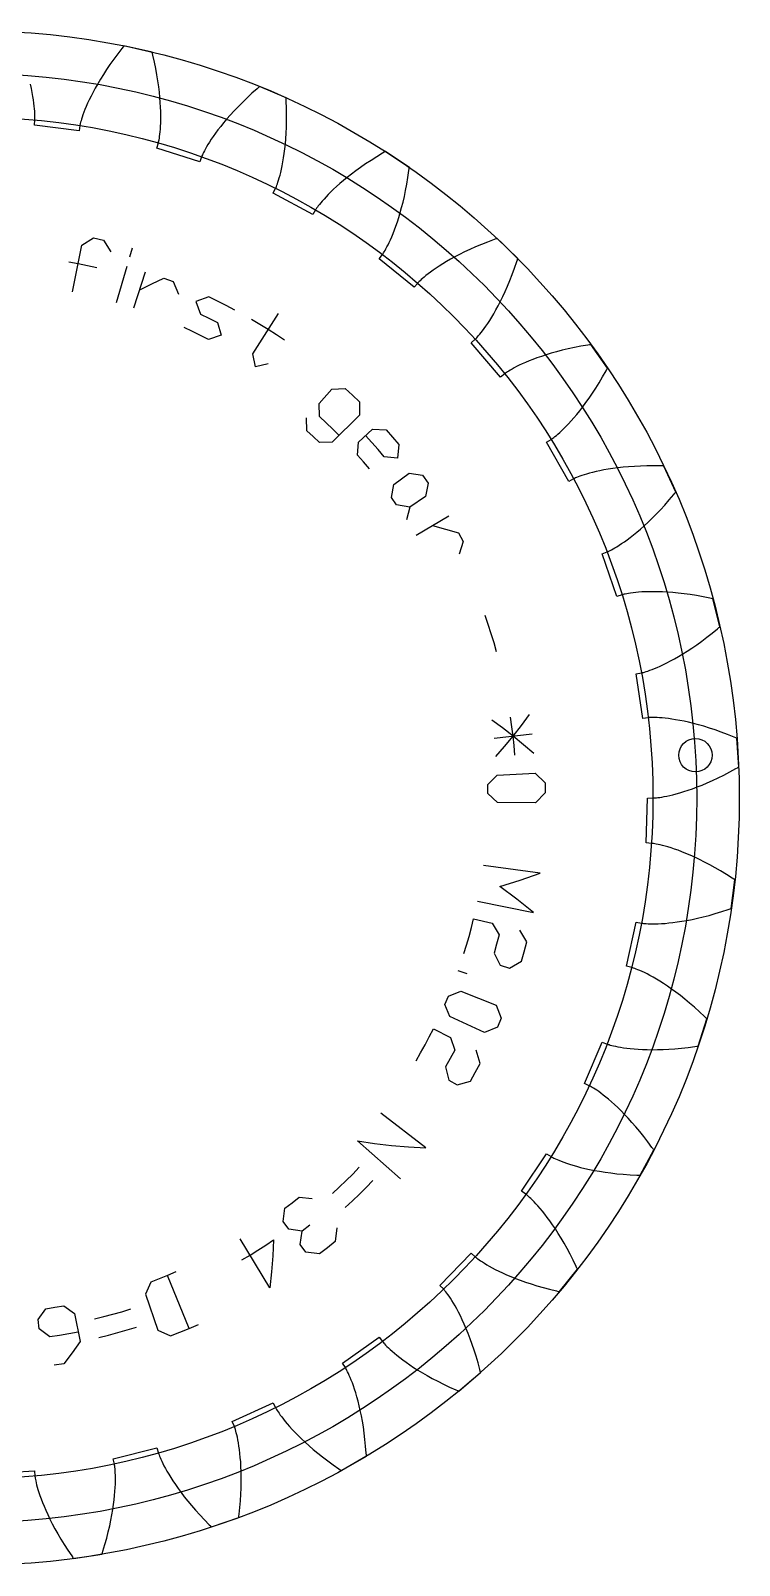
# Model space of a CAD drawing. Extents: x -36.4 to 36.4, y -36.4 to 36.4.
# Drawn here: x 2.8 to 36.4, y -36.4 to 36.4 of the extents above; entities that cross this region are included whole.
import ezdxf

# ---------------------------------------------------------------- set-up
doc = ezdxf.new("R2010")
doc.units = 0
for name, color, linetype in [('gear', 7, 'CONTINUOUS'), ('gear_guides', 5, 'CONTINUOUS'), ('gear_texts', 7, 'CONTINUOUS')]:
    doc.layers.add(name, color=color, linetype=linetype)

msp = doc.modelspace()

# ---------------------------------------------------------------- linework, layer by layer
at = {"layer": 'gear'}
msp.add_lwpolyline([(0.825408, -32.006359), (2.954156, -31.880421), (2.977922, -32.136279), (2.980146, -32.15451), (2.984651, -32.186163), (2.991989, -32.231145), (3.002707, -32.289347), (3.017351, -32.360645), (3.036462, -32.444896), (3.060576, -32.541941), (3.090226, -32.651604), (3.125938, -32.773694), (3.168234, -32.908003), (3.217628, -33.054305), (3.27463, -33.212361), (3.33974, -33.381915), (3.413454, -33.562694), (3.496256, -33.754412), (3.588626, -33.956767), (3.691031, -34.169441), (3.803934, -34.392103), (3.927784, -34.624405), (4.063022, -34.865987), (4.210078, -35.116475), (4.369373, -35.37548), (4.541315, -35.6426), (4.726301, -35.91742), (4.774631, -35.987278), (4.799113, -36.022376), (4.811433, -36.039966), (4.811778, -36.040205), (6.160645, -35.834286), (6.160903, -35.833955), (6.167413, -35.81349), (6.180308, -35.772686), (6.205593, -35.69159), (6.300156, -35.374093), (6.384566, -35.067839), (6.459326, -34.773103), (6.524947, -34.490148), (6.581944, -34.219218), (6.630841, -33.960545), (6.672166, -33.714339), (6.706452, -33.480797), (6.734238, -33.260099), (6.756066, -33.052408), (6.772483, -32.857869), (6.784039, -32.676612), (6.791285, -32.508747), (6.794778, -32.354371), (6.795074, -32.213561), (6.792732, -32.086377), (6.788311, -31.972862), (6.782372, -31.873042), (6.775474, -31.786927), (6.768178, -31.714507), (6.761042, -31.655758), (6.754624, -31.610635), (6.74948, -31.57908), (6.746163, -31.561016), (6.692507, -31.309721), (8.761868, -30.794772), (8.832243, -31.041906), (8.837779, -31.059418), (8.848024, -31.089704), (8.863502, -31.132572), (8.884732, -31.187814), (8.912228, -31.255207), (8.946494, -31.334512), (8.98803, -31.425473), (9.037325, -31.527821), (9.094863, -31.64127), (9.161118, -31.76552), (9.236555, -31.900255), (9.321628, -32.045146), (9.416786, -32.199848), (9.522462, -32.364005), (9.639083, -32.537244), (9.767062, -32.71918), (9.906803, -32.909416), (10.058697, -33.107541), (10.223123, -33.31313), (10.400449, -33.525749), (10.591029, -33.744951), (10.795203, -33.970275), (11.013301, -34.201252), (11.245635, -34.437402), (11.305979, -34.49719), (11.336493, -34.527191), (11.351836, -34.542219), (11.352218, -34.54239), (12.640282, -34.092123), (12.640474, -34.091751), (12.643113, -34.070438), (12.64829, -34.02796), (12.658244, -33.943598), (12.692857, -33.614132), (12.719555, -33.297581), (12.738885, -32.994127), (12.751395, -32.703931), (12.757639, -32.427142), (12.758172, -32.163888), (12.753553, -31.914281), (12.744343, -31.678415), (12.731102, -31.45637), (12.714396, -31.248204), (12.694786, -31.053961), (12.672839, -30.873666), (12.649117, -30.707329), (12.624184, -30.554939), (12.598601, -30.416472), (12.572929, -30.291884), (12.547725, -30.181114), (12.523545, -30.084086), (12.500941, -30.000704), (12.480462, -29.930858), (12.462653, -29.87442), (12.448053, -29.831245), (12.437198, -29.801173), (12.430618, -29.784025), (12.3317, -29.546869), (14.271205, -28.660443), (14.385793, -28.890438), (14.394452, -28.906635), (14.410088, -28.934523), (14.433179, -28.973816), (14.464199, -29.024217), (14.503609, -29.08541), (14.551864, -29.157068), (14.609407, -29.238849), (14.676669, -29.330396), (14.754074, -29.431341), (14.842032, -29.541301), (14.940941, -29.65988), (15.05119, -29.786671), (15.173154, -29.921255), (15.307194, -30.063198), (15.453662, -30.212059), (15.612893, -30.367381), (15.78521, -30.528701), (15.970923, -30.695541), (16.170327, -30.867417), (16.383702, -31.043832), (16.611315, -31.224282), (16.853416, -31.408253), (17.110242, -31.595222), (17.382013, -31.78466), (17.452315, -31.832342), (17.487822, -31.856225), (17.505665, -31.868177), (17.506073, -31.868276), (18.689468, -31.188995), (18.689588, -31.188593), (18.688266, -31.167158), (18.68555, -31.124452), (18.679833, -31.039697), (18.653317, -30.709481), (18.621395, -30.393414), (18.584636, -30.091575), (18.54361, -29.804022), (18.498888, -29.530798), (18.451039, -29.271929), (18.400634, -29.02742), (18.348239, -28.797263), (18.294424, -28.581431), (18.239751, -28.37988), (18.184784, -28.192547), (18.130081, -28.019355), (18.076199, -27.860209), (18.023689, -27.714996), (17.973098, -27.583587), (17.92497, -27.465837), (17.879841, -27.361585), (17.838244, -27.270652), (17.800704, -27.192843), (17.767739, -27.12795), (17.739862, -27.075745), (17.717578, -27.035988), (17.701382, -27.008422), (17.691763, -26.992776), (17.550952, -26.777833), (19.294553, -25.550118), (19.449451, -25.755141), (19.46094, -25.769471), (19.481433, -25.794011), (19.511351, -25.828392), (19.551104, -25.872235), (19.601088, -25.925145), (19.661688, -25.986716), (19.733278, -26.05653), (19.816217, -26.134159), (19.910853, -26.219162), (20.017518, -26.311088), (20.136532, -26.409473), (20.268201, -26.513848), (20.412818, -26.623729), (20.570658, -26.738626), (20.741985, -26.858038), (20.927045, -26.981457), (21.126071, -27.108367), (21.339279, -27.238242), (21.566869, -27.370551), (21.809028, -27.504755), (22.065922, -27.640308), (22.337706, -27.776661), (22.624514, -27.913255), (22.926467, -28.049529), (23.004334, -28.083481), (23.043625, -28.100434), (23.06336, -28.108903), (23.063779, -28.108926), (24.102207, -27.223762), (24.102251, -27.223345), (24.097013, -27.202518), (24.086496, -27.161038), (24.065303, -27.078777), (23.978561, -26.759055), (23.889106, -26.454236), (23.79751, -26.164291), (23.704345, -25.889173), (23.610179, -25.628819), (23.515578, -25.383149), (23.421102, -25.152066), (23.327309, -24.935455), (23.234751, -24.733187), (23.143974, -24.545113), (23.05552, -24.37107), (22.969925, -24.210879), (22.887717, -24.064343), (22.809418, -23.931251), (22.735543, -23.811376), (22.666597, -23.704475), (22.603081, -23.61029), (22.545483, -23.528548), (22.494285, -23.458963), (22.449957, -23.401231), (22.412963, -23.355038), (22.383752, -23.320053), (22.362767, -23.295932), (22.350437, -23.282319), (22.172528, -23.096911), (23.660849, -21.569713), (23.850782, -21.742783), (23.864708, -21.754758), (23.889362, -21.775115), (23.925088, -21.803413), (23.97222, -21.839205), (24.031075, -21.882029), (24.101957, -21.931417), (24.185157, -21.986888), (24.280948, -22.047955), (24.389591, -22.114122), (24.511331, -22.184882), (24.646397, -22.259724), (24.795004, -22.338127), (24.957348, -22.419564), (25.133613, -22.503501), (25.323965, -22.589399), (25.528552, -22.676712), (25.747509, -22.76489), (25.980951, -22.853377), (26.228978, -22.941613), (26.491673, -23.029036), (26.769101, -23.115077), (27.061312, -23.199168), (27.368336, -23.280735), (27.690188, -23.359205), (27.772967, -23.378271), (27.814705, -23.387715), (27.83566, -23.392415), (27.836076, -23.392359), (28.694174, -22.331457), (28.694141, -22.331039), (28.685165, -22.311529), (28.667206, -22.272687), (28.631257, -22.195722), (28.487244, -21.897383), (28.343301, -21.614191), (28.199988, -21.346013), (28.057856, -21.092698), (27.917454, -20.85408), (27.779322, -20.629976), (27.643993, -20.420188), (27.511995, -20.2245), (27.383846, -20.042683), (27.260056, -19.874492), (27.141129, -19.719666), (27.027556, -19.57793), (26.919822, -19.448995), (26.8184, -19.332557), (26.723756, -19.228297), (26.636341, -19.135885), (26.5566, -19.054974), (26.484963, -18.985208), (26.42185, -18.926215), (26.367669, -18.877612), (26.322816, -18.839003), (26.287675, -18.809981), (26.262615, -18.790127), (26.247993, -18.779012), (26.039045, -18.629451), (27.221402, -16.854779), (27.439903, -16.990001), (27.455792, -16.999214), (27.483767, -17.014693), (27.524085, -17.035946), (27.576991, -17.062467), (27.642713, -17.093748), (27.721463, -17.12927), (27.813438, -17.168509), (27.91882, -17.210935), (28.037771, -17.256011), (28.17044, -17.303197), (28.316959, -17.351946), (28.477442, -17.401708), (28.651986, -17.451928), (28.840673, -17.502047), (29.043568, -17.551505), (29.260715, -17.599739), (29.492146, -17.646182), (29.737873, -17.690268), (29.99789, -17.731427), (30.272176, -17.76909), (30.560691, -17.802689), (30.863378, -17.831655), (31.180162, -17.855418), (31.510952, -17.873412), (31.595826, -17.876942), (31.638588, -17.878556), (31.66005, -17.879325), (31.660449, -17.879195), (32.308996, -16.678681), (32.308887, -16.678276), (32.296479, -16.660747), (32.271688, -16.625867), (32.222209, -16.556818), (32.025828, -16.290021), (31.8323, -16.0381), (31.642149, -15.800822), (31.455891, -15.577937), (31.274034, -15.369181), (31.097074, -15.174275), (30.925501, -14.992925), (30.759793, -14.824823), (30.600417, -14.66965), (30.44783, -14.527068), (30.302478, -14.396732), (30.164796, -14.278278), (30.035204, -14.171335), (29.914114, -14.075515), (29.801923, -13.990422), (29.699017, -13.915645), (29.605766, -13.850765), (29.522529, -13.79535), (29.44965, -13.748958), (29.387461, -13.711138), (29.336278, -13.681428), (29.296402, -13.659357), (29.268121, -13.644446), (29.251706, -13.636207), (29.018833, -13.527587), (29.854963, -11.565874), (30.094591, -11.658645), (30.111903, -11.664781), (30.142245, -11.674857), (30.185782, -11.688339), (30.24266, -11.704687), (30.313011, -11.723359), (30.396947, -11.743806), (30.494567, -11.765476), (30.60595, -11.787816), (30.731158, -11.810268), (30.870239, -11.832273), (31.023221, -11.853269), (31.190114, -11.872695), (31.370915, -11.889987), (31.565599, -11.904582), (31.774126, -11.915916), (31.99644, -11.923428), (32.232464, -11.926555), (32.482107, -11.924737), (32.74526, -11.917418), (33.021797, -11.90404), (33.311573, -11.884053), (33.614428, -11.856906), (33.930185, -11.822056), (34.258649, -11.778961), (34.342726, -11.766836), (34.385057, -11.760565), (34.406295, -11.757377), (34.406663, -11.757175), (34.823573, -10.457932), (34.823392, -10.457554), (34.807974, -10.442604), (34.777196, -10.412873), (34.715872, -10.354091), (34.473811, -10.127922), (34.237288, -9.915851), (34.006775, -9.717554), (33.782733, -9.532689), (33.565613, -9.360903), (33.355853, -9.201832), (33.153879, -9.055096), (32.960103, -8.920305), (32.774928, -8.797059), (32.59874, -8.684943), (32.431914, -8.583534), (32.274809, -8.492397), (32.127773, -8.411087), (31.991138, -8.339149), (31.865222, -8.276119), (31.750327, -8.221525), (31.646743, -8.174884), (31.55474, -8.135707), (31.474579, -8.103497), (31.406499, -8.077748), (31.350728, -8.057949), (31.307475, -8.043581), (31.276936, -8.034121), (31.259286, -8.029038), (31.01042, -7.965057), (31.47185, -5.883108), (31.724444, -5.930268), (31.742588, -5.933118), (31.774265, -5.937447), (31.819538, -5.9427), (31.878452, -5.948319), (31.951036, -5.953745), (32.0373, -5.958421), (32.13724, -5.961785), (32.250831, -5.963278), (32.378033, -5.96234), (32.518789, -5.958414), (32.673024, -5.950943), (32.840645, -5.939371), (33.021545, -5.923147), (33.215596, -5.90172), (33.422655, -5.874545), (33.642563, -5.841078), (33.875144, -5.800783), (34.120202, -5.753124), (34.37753, -5.697575), (34.646899, -5.633612), (34.928069, -5.560719), (35.220779, -5.478385), (35.524756, -5.386108), (35.839709, -5.283391), (35.920127, -5.256023), (35.960584, -5.242081), (35.980875, -5.235045), (35.981199, -5.234779), (36.152276, -3.881051), (36.152028, -3.880713), (36.134125, -3.86885), (36.098408, -3.845281), (36.027327, -3.798768), (35.74783, -3.620928), (35.476366, -3.45593), (35.213341, -3.303365), (34.959145, -3.162816), (34.714156, -3.033851), (34.478738, -2.916031), (34.25324, -2.808906), (34.037997, -2.712017), (33.833328, -2.624895), (33.639539, -2.547063), (33.456919, -2.478035), (33.285743, -2.417317), (33.12627, -2.364409), (32.978743, -2.318802), (32.843389, -2.279983), (32.720419, -2.24743), (32.610028, -2.220618), (32.512393, -2.199013), (32.427678, -2.182081), (32.356026, -2.16928), (32.297566, -2.160066), (32.25241, -2.15389), (32.220652, -2.150203), (32.202369, -2.14845), (31.945984, -2.131287), (32.017, 0), (32.273959, 0.000057), (32.292318, 0.00059), (32.324251, 0.002155), (32.369718, 0.005311), (32.428662, 0.010613), (32.501006, 0.018616), (32.586661, 0.029871), (32.685517, 0.044928), (32.797448, 0.064333), (32.922313, 0.088628), (33.059951, 0.118351), (33.210186, 0.154036), (33.372828, 0.196211), (33.547666, 0.245399), (33.734475, 0.302118), (33.933016, 0.366877), (34.14303, 0.440182), (34.364246, 0.522528), (34.596375, 0.614404), (34.839114, 0.716291), (35.092144, 0.828662), (35.355131, 0.951979), (35.627729, 1.086696), (35.909574, 1.233258), (36.20029, 1.392098), (36.27431, 1.433776), (36.311517, 1.454915), (36.330169, 1.46556), (36.330439, 1.465881), (36.249856, 2.827994), (36.24955, 2.828281), (36.229773, 2.836652), (36.190333, 2.853257), (36.111916, 2.885917), (35.804499, 3.009371), (35.507339, 3.121679), (35.220758, 3.223315), (34.945065, 3.314763), (34.680551, 3.396516), (34.427492, 3.469072), (34.186149, 3.532937), (33.956767, 3.588626), (33.739575, 3.636656), (33.534783, 3.677555), (33.342589, 3.711851), (33.163171, 3.740082), (32.996691, 3.762786), (32.843296, 3.780508), (32.703114, 3.793795), (32.576256, 3.803198), (32.462817, 3.80927), (32.362876, 3.812566), (32.276491, 3.813643), (32.203707, 3.81306), (32.14455, 3.811376), (32.099028, 3.809149), (32.067133, 3.806938), (32.04884, 3.805302), (31.793666, 3.775061), (31.47185, 5.883108), (31.724423, 5.930381), (31.742372, 5.934277), (31.773473, 5.941684), (31.817586, 5.95314), (31.874552, 5.969183), (31.944194, 5.990343), (32.026323, 6.017146), (32.120729, 6.050111), (32.227188, 6.089753), (32.345462, 6.136578), (32.475295, 6.191086), (32.616416, 6.253769), (32.768538, 6.325111), (32.931361, 6.405588), (33.104568, 6.495667), (33.287828, 6.595806), (33.480797, 6.706452), (33.683115, 6.828044), (33.894409, 6.96101), (34.114293, 7.105765), (34.342367, 7.262717), (34.578217, 7.432258), (34.821419, 7.614771), (35.071535, 7.810626), (35.328114, 8.020181), (35.393215, 8.074751), (35.425904, 8.102366), (35.442283, 8.116257), (35.442489, 8.116622), (35.112991, 9.440736), (35.112637, 9.440962), (35.091658, 9.445556), (35.049839, 9.454631), (34.966756, 9.472326), (34.641889, 9.53719), (34.329152, 9.592983), (34.028775, 9.640229), (33.740973, 9.679462), (33.46594, 9.711218), (33.203858, 9.736039), (32.954889, 9.754471), (32.71918, 9.767062), (32.49686, 9.774366), (32.288041, 9.776938), (32.092817, 9.775335), (31.911267, 9.770116), (31.74345, 9.761843), (31.58941, 9.751077), (31.449173, 9.73838), (31.322748, 9.724312), (31.210125, 9.709437), (31.111279, 9.694312), (31.026168, 9.679499), (30.95473, 9.665551), (30.89689, 9.653025), (30.852552, 9.642471), (30.821606, 9.634438), (30.803925, 9.629468), (30.558653, 9.552854), (29.854963, 11.565874), (30.09455, 11.658752), (30.111477, 11.66588), (30.140688, 11.678876), (30.181945, 11.698243), (30.234992, 11.72448), (30.299561, 11.758076), (30.375366, 11.799514), (30.462107, 11.849265), (30.55947, 11.907794), (30.667126, 11.975554), (30.784733, 12.052991), (30.911932, 12.140537), (31.048355, 12.238617), (31.193618, 12.347642), (31.347324, 12.468014), (31.509063, 12.600122), (31.678415, 12.744343), (31.854946, 12.90104), (32.03821, 13.070567), (32.227752, 13.253261), (32.423102, 13.449449), (32.623784, 13.659441), (32.829308, 13.883534), (33.039177, 14.122013), (33.252882, 14.375146), (33.306847, 14.440749), (33.333905, 14.473901), (33.347452, 14.490565), (33.347588, 14.490961), (32.780394, 15.731985), (32.780006, 15.732141), (32.75854, 15.732803), (32.715765, 15.734039), (32.630845, 15.736166), (32.299591, 15.740232), (31.981927, 15.737609), (31.677983, 15.728857), (31.387872, 15.714538), (31.111687, 15.695217), (30.849507, 15.671457), (30.601391, 15.643827), (30.367381, 15.612893), (30.147504, 15.579221), (29.941768, 15.543379), (29.750163, 15.505931), (29.572663, 15.467441), (29.409223, 15.428473), (29.259785, 15.389585), (29.124269, 15.351336), (29.002581, 15.314277), (28.894609, 15.27896), (28.800225, 15.245931), (28.719285, 15.21573), (28.651627, 15.188894), (28.597073, 15.165953), (28.555429, 15.147432), (28.526487, 15.133848), (28.510019, 15.125714), (28.283001, 15.005336), (27.221402, 16.854779), (27.439843, 16.990099), (27.455172, 17.000216), (27.481498, 17.018358), (27.518493, 17.044976), (27.565817, 17.080514), (27.623113, 17.125403), (27.690013, 17.180064), (27.766135, 17.244906), (27.851086, 17.320329), (27.944458, 17.406717), (28.045833, 17.504445), (28.15478, 17.613874), (28.270858, 17.735352), (28.393614, 17.869213), (28.522584, 18.015778), (28.657295, 18.175356), (28.797263, 18.348239), (28.941995, 18.534706), (29.090989, 18.735021), (29.243733, 18.949433), (29.399707, 19.178176), (29.558386, 19.421467), (29.719234, 19.67951), (29.881709, 19.952492), (30.045262, 20.240583), (30.086254, 20.314985), (30.10676, 20.352544), (30.117014, 20.371414), (30.117075, 20.371828), (29.331501, 21.487499), (29.33109, 21.487582), (29.309868, 21.484288), (29.267595, 21.477643), (29.18373, 21.46413), (28.857369, 21.407259), (28.545596, 21.34631), (28.248436, 21.281858), (27.965895, 21.214475), (27.697963, 21.144733), (27.444613, 21.073203), (27.205798, 21.000452), (26.981457, 20.927045), (26.771512, 20.853545), (26.575864, 20.780509), (26.394403, 20.708491), (26.226997, 20.638041), (26.073501, 20.569705), (25.933752, 20.50402), (25.807572, 20.44152), (25.694765, 20.382733), (25.595122, 20.328177), (25.508414, 20.278367), (25.434401, 20.233808), (25.372826, 20.194997), (25.323417, 20.162422), (25.285885, 20.136564), (25.259932, 20.117894), (25.245239, 20.106873), (25.044206, 19.94683), (23.660849, 21.569713), (23.850705, 21.742868), (23.863914, 21.75563), (23.886458, 21.7783), (23.917933, 21.811263), (23.95792, 21.854891), (24.005992, 21.909544), (24.061709, 21.975567), (24.124621, 22.053293), (24.194266, 22.143041), (24.270174, 22.245116), (24.351866, 22.359807), (24.438851, 22.487392), (24.530631, 22.62813), (24.6267, 22.782268), (24.726543, 22.950037), (24.829638, 23.131651), (24.935455, 23.327309), (25.043459, 23.537196), (25.153108, 23.761477), (25.263853, 24.000305), (25.375141, 24.253813), (25.486413, 24.522119), (25.597107, 24.805324), (25.706655, 25.103512), (25.814487, 25.416751), (25.84111, 25.497418), (25.854365, 25.538106), (25.860977, 25.558538), (25.860961, 25.558957), (24.883759, 26.511283), (24.88334, 26.511289), (24.863085, 26.504151), (24.822752, 26.489852), (24.742798, 26.461159), (24.432444, 26.345287), (24.137179, 26.228088), (23.856921, 26.11013), (23.591573, 25.991978), (23.341018, 25.874191), (23.105125, 25.757326), (22.883745, 25.641932), (22.676712, 25.528552), (22.483847, 25.417726), (22.304951, 25.309983), (22.139813, 25.205848), (21.988202, 25.105838), (21.849877, 25.01046), (21.724577, 24.920214), (21.61203, 24.835593), (21.511946, 24.757079), (21.424023, 24.685143), (21.347945, 24.620249), (21.28338, 24.562848), (21.229985, 24.513383), (21.187402, 24.472284), (21.155261, 24.43997), (21.13318, 24.416849), (21.120763, 24.403315), (20.952561, 24.209058), (19.294553, 25.550118), (19.44936, 25.75521), (19.459999, 25.770181), (19.477994, 25.796608), (19.502875, 25.834793), (19.534165, 25.885026), (19.571377, 25.947582), (19.614013, 26.022718), (19.661571, 26.110681), (19.713539, 26.211698), (19.769399, 26.325983), (19.828625, 26.453733), (19.890685, 26.595128), (19.955042, 26.750335), (20.021152, 26.919501), (20.088468, 27.102759), (20.156436, 27.300224), (20.2245, 27.511995), (20.292099, 27.738154), (20.358669, 27.978764), (20.423644, 28.233875), (20.486455, 28.503515), (20.546531, 28.787699), (20.603301, 29.086422), (20.656192, 29.399663), (20.704631, 29.727382), (20.715977, 29.811568), (20.72153, 29.853998), (20.724276, 29.875298), (20.724183, 29.875707), (19.58863, 30.632257), (19.588217, 30.632185), (19.569618, 30.621448), (19.5326, 30.599981), (19.45928, 30.557084), (19.175501, 30.386158), (18.906799, 30.2167), (18.652988, 30.049253), (18.413868, 29.884355), (18.189223, 29.722535), (17.97882, 29.564314), (17.782413, 29.410206), (17.599739, 29.260715), (17.430522, 29.116337), (17.27447, 28.977557), (17.131278, 28.844851), (17.000626, 28.718685), (16.882181, 28.599513), (16.775598, 28.487781), (16.680515, 28.38392), (16.596563, 28.288352), (16.523355, 28.201485), (16.460497, 28.123717), (16.407579, 28.05543), (16.364182, 27.996996), (16.329876, 27.948772), (16.30422, 27.911102), (16.286763, 27.884317), (16.277044, 27.868733), (16.147401, 27.646876), (14.271205, 28.660443), (14.38569, 28.890489), (14.393397, 28.90716), (14.40623, 28.936444), (14.423671, 28.978551), (14.445198, 29.033678), (14.470281, 29.102006), (14.498385, 29.183698), (14.52897, 29.278901), (14.561492, 29.387748), (14.595401, 29.510351), (14.630144, 29.646808), (14.665167, 29.797199), (14.699909, 29.961589), (14.733809, 30.140022), (14.766305, 30.332529), (14.796831, 30.539121), (14.824823, 30.759793), (14.849715, 30.994522), (14.870939, 31.243268), (14.887931, 31.505974), (14.900127, 31.782565), (14.906962, 32.072949), (14.907875, 32.377017), (14.902307, 32.694643), (14.889703, 33.025683), (14.885387, 33.11052), (14.883049, 33.153248), (14.881834, 33.17469), (14.881667, 33.175075), (13.626434, 33.710086), (13.626041, 33.70994), (13.609732, 33.695967), (13.577289, 33.668064), (13.513099, 33.612425), (13.26556, 33.392265), (13.032571, 33.176318), (12.81385, 32.965085), (12.609101, 32.759057), (12.418015, 32.558713), (12.240268, 32.364525), (12.075522, 32.176951), (11.923428, 31.99644), (11.783621, 31.823426), (11.655727, 31.658334), (11.539358, 31.501576), (11.434113, 31.353551), (11.339583, 31.214645), (11.255345, 31.08523), (11.180966, 30.965667), (11.116004, 30.8563), (11.060005, 30.75746), (11.012506, 30.669465), (10.973037, 30.592617), (10.941116, 30.527204), (10.916255, 30.473498), (10.897958, 30.431755), (10.88572, 30.402219), (10.879031, 30.385114), (10.79236, 30.143212), (8.761868, 30.794772), (8.832133, 31.041937), (8.836645, 31.059741), (8.843879, 31.090883), (8.853286, 31.135478), (8.864317, 31.193623), (8.876417, 31.265396), (8.889032, 31.350861), (8.901603, 31.450064), (8.91357, 31.563033), (8.924374, 31.689779), (8.933452, 31.830297), (8.940243, 31.984563), (8.944187, 32.152537), (8.944723, 32.334162), (8.941293, 32.529362), (8.933338, 32.738045), (8.920305, 32.960103), (8.901642, 33.195409), (8.876798, 33.44382), (8.845229, 33.705175), (8.806393, 33.979298), (8.759753, 34.265993), (8.704779, 34.565052), (8.640942, 34.876246), (8.567724, 35.199333), (8.547893, 35.281933), (8.537743, 35.323504), (8.53261, 35.344358), (8.532375, 35.344705), (7.200206, 35.639958), (7.199847, 35.639742), (7.186383, 35.623011), (7.159619, 35.589621), (7.106746, 35.523135), (6.903876, 35.261239), (6.714534, 35.006157), (6.538351, 34.758331), (6.374946, 34.518188), (6.223927, 34.286144), (6.084888, 34.062601), (5.957414, 33.847949), (5.841078, 33.642563), (5.735444, 33.446806), (5.640063, 33.261025), (5.554479, 33.085553), (5.478226, 32.92071), (5.410829, 32.766799), (5.351805, 32.624109), (5.300663, 32.492915), (5.256903, 32.373473), (5.220019, 32.266026), (5.189498, 32.170802), (5.164821, 32.08801), (5.145464, 32.017845), (5.130895, 31.960485), (5.120579, 31.916091), (5.113977, 31.884809), (5.110544, 31.866766), (5.069799, 31.613058), (2.954156, 31.880421), (2.977808, 32.136289), (2.978972, 32.154619), (2.98036, 32.18656), (2.981413, 32.232125), (2.981572, 32.291306), (2.980278, 32.364081), (2.976974, 32.450408), (2.971102, 32.550232), (2.962108, 32.663476), (2.949438, 32.790049), (2.932541, 32.929843), (2.910871, 33.08273), (2.883882, 33.248569), (2.851036, 33.4272), (2.811796, 33.618446), (2.765631, 33.822115)], dxfattribs=at)
at = {"layer": 'gear_guides'}
for centre, radius in [((0, 0), 36.36), ((0, 0), 34.34), ((0, 0), 32.269045), ((34.280063, 2.02802), 0.79285)]:
    msp.add_circle(centre, radius, dxfattribs=at)
at = {"layer": 'gear_texts'}
for points in [[(4.764853, 23.98197), (5.205189, 26.198222), (5.758957, 26.544698), (6.222892, 26.439784), (6.573698, 25.888748)], [(7.476192, 25.642686), (7.602682, 26.076538)], [(5.91229, 25.1201), (5.471511, 25.219777), (5.029055, 25.311721), (4.585056, 25.395902)], [(6.843739, 23.47343), (7.349701, 25.208835)], [(7.661492, 23.219394), (8.227911, 24.936017)], [(7.944701, 24.077705), (8.5142, 24.361506), (9.096029, 24.632615), (9.52597, 24.46956), (9.781697, 23.880808)], [(12.446503, 23.12116), (12.039725, 23.335563), (11.629255, 23.54281), (11.21522, 23.742837), (10.611912, 23.523646), (10.829185, 22.925595), (11.22897, 22.732453), (11.625311, 22.53234), (11.803879, 21.927395), (11.210897, 21.729116), (10.828684, 21.922096), (10.443151, 22.108353), (10.054416, 22.287831)], [(14.802736, 21.688303), (14.420687, 21.944185), (14.034216, 22.193338), (13.643442, 22.435685), (13.248484, 22.671152)], [(14.038458, 20.568518), (13.427951, 20.433522), (13.309618, 21.047477), (14.517282, 22.957245)], [(17.394926, 17.182993), (17.091372, 17.484957), (16.782576, 17.781559), (16.468634, 18.072708), (16.44813, 18.697626), (17.045107, 19.376247), (17.68617, 19.408835), (18.023322, 19.09616), (18.354947, 18.77763), (18.359439, 18.135754), (17.073422, 16.865405), (16.459584, 16.83862), (16.162203, 17.124258), (15.859866, 17.404645), (15.851154, 18.019005)], [(18.830882, 15.596043), (18.554897, 15.923395), (18.273221, 16.245864), (18.318369, 16.869486), (18.983225, 17.481755), (19.624171, 17.446931), (19.926671, 17.100621), (20.223061, 16.749068), (20.16021, 16.110261), (19.526972, 16.172556), (19.240784, 16.512008), (18.948696, 16.846397), (18.650797, 17.175621)], [(20.739054, 13.785277), (20.122565, 13.889604), (19.876262, 14.239836), (19.986565, 14.855283), (20.711967, 15.394448), (21.345726, 15.292595), (21.610238, 14.91647), (21.491767, 14.285607), (20.739054, 13.785277), (20.596585, 13.176471)], [(21.045344, 12.447176), (22.601239, 13.367404)], [(21.823291, 12.90729), (22.438904, 12.746379), (23.055454, 12.567797), (23.271991, 12.162152), (23.07727, 11.550508)], [(24.861664, 6.91898), (24.736695, 7.353266), (24.604141, 7.785297), (24.464042, 8.214941), (24.316441, 8.642065)], [(26.627422, 2.102661), (26.1367, 2.525147), (25.639486, 2.931105), (25.136206, 3.32044), (24.627291, 3.693066)], [(24.825374, 1.960361), (25.23706, 2.43823), (25.639486, 2.931105), (26.032251, 3.438806), (26.414961, 3.961142)], [(25.726398, 2.031511), (25.68688, 2.481689), (25.639486, 2.931105), (25.584229, 3.379623), (25.521126, 3.827104)], [(24.741505, 2.828448), (26.537466, 3.033762)], [(24.9017, -0.218041), (24.449803, 0.214084), (24.442305, 0.642186), (24.878794, 1.089869), (26.68472, 1.168982), (27.152857, 0.713402), (27.161186, 0.237825), (26.709289, -0.233868), (24.9017, -0.218041)], [(23.956607, -4.890776), (26.613296, -5.433143), (25.815761, -4.801037), (25.004522, -4.198577), (25.968043, -3.894123), (26.928296, -3.557171), (24.240161, -3.202074)], [(23.311563, -7.376296), (23.437153, -6.966962), (23.555556, -6.555491), (23.666736, -6.14201), (23.770659, -5.726646), (24.649349, -5.938333), (24.979008, -6.482572), (24.861664, -6.91898), (24.736695, -7.353266), (25.035, -7.92163), (25.46586, -8.057964), (26.036237, -7.739569), (26.167771, -7.282468), (26.29128, -6.823134), (25.967383, -6.255864)], [(23.464798, -8.339391), (23.038977, -8.188054)], [(22.645659, -10.359359), (22.409402, -9.780459), (22.57723, -9.386554), (23.158395, -9.155925), (24.839439, -9.820544), (25.080952, -10.427484), (24.894513, -10.865072), (24.289484, -11.111334), (22.645659, -10.359359)], [(21.045344, -12.447176), (21.260077, -12.076748), (21.46829, -11.702616), (21.66992, -11.324895), (21.864905, -10.943702), (22.673148, -11.348239), (22.871473, -11.952838), (22.658663, -12.351502), (22.438904, -12.746379), (22.601239, -13.367404), (22.990212, -13.597461), (23.617732, -13.41601), (23.849035, -13.000388), (24.073026, -12.58078), (23.885512, -11.955045)], [(20.299646, -18.047464), (18.273221, -16.245864), (19.069312, -16.364855), (19.875016, -16.460812), (20.689769, -16.533437), (21.512997, -16.582447), (19.365448, -14.927093)], [(17.077402, -18.740771), (17.402949, -18.43886), (17.723159, -18.131293), (18.037935, -17.818167), (18.347179, -17.499577)], [(17.68617, -19.408835), (18.023322, -19.09616), (18.354947, -18.77763), (18.680944, -18.453342), (19.001212, -18.123395)], [(17.288202, -20.360719), (17.215443, -21.009881), (16.844904, -21.308115), (16.4692, -21.599816), (15.820772, -21.52078), (15.553099, -21.156668), (15.647176, -20.521708), (15.017753, -20.428443), (14.750079, -20.064331), (14.825152, -19.4436), (15.163351, -19.181019), (15.4969, -18.912556), (16.118199, -18.982779)], [(16.004128, -20.244567), (15.647176, -20.521708)], [(12.792464, -21.890798), (13.173827, -21.663436), (13.551151, -21.429431), (13.924319, -21.188854), (14.293217, -20.941779), (14.255231, -21.692408), (14.195238, -22.447974), (14.113057, -23.207934), (12.704212, -20.891187)], [(9.662597, -22.460475), (9.267815, -22.62623), (8.870191, -22.785048), (8.469848, -22.936878), (8.216005, -23.508285), (8.812396, -25.214727), (9.409119, -25.480484), (9.853859, -25.311816), (10.295578, -25.135387), (10.734139, -24.951249)], [(10.295578, -25.135387), (9.267815, -22.62623)], [(5.029055, -25.311721), (4.585056, -25.395902), (4.139651, -25.472296), (3.692977, -25.540879), (3.188342, -25.153303), (3.131514, -24.704976), (3.498966, -24.199089), (3.922175, -24.13411), (4.34418, -24.061729), (4.85292, -24.42522), (5.117122, -25.754971), (4.74564, -26.285352), (4.357128, -26.810483), (3.886987, -26.882669)], [(5.808756, -24.680205), (6.240035, -24.574705), (6.6694, -24.46167), (7.09672, -24.341133), (7.521864, -24.213132)], [(6.015824, -25.559995), (6.462477, -25.450734), (6.907148, -25.333669), (7.349701, -25.208835), (7.79, -25.076271)]]:
    msp.add_lwpolyline(points, dxfattribs=at)

doc.saveas('drawing.dxf')
